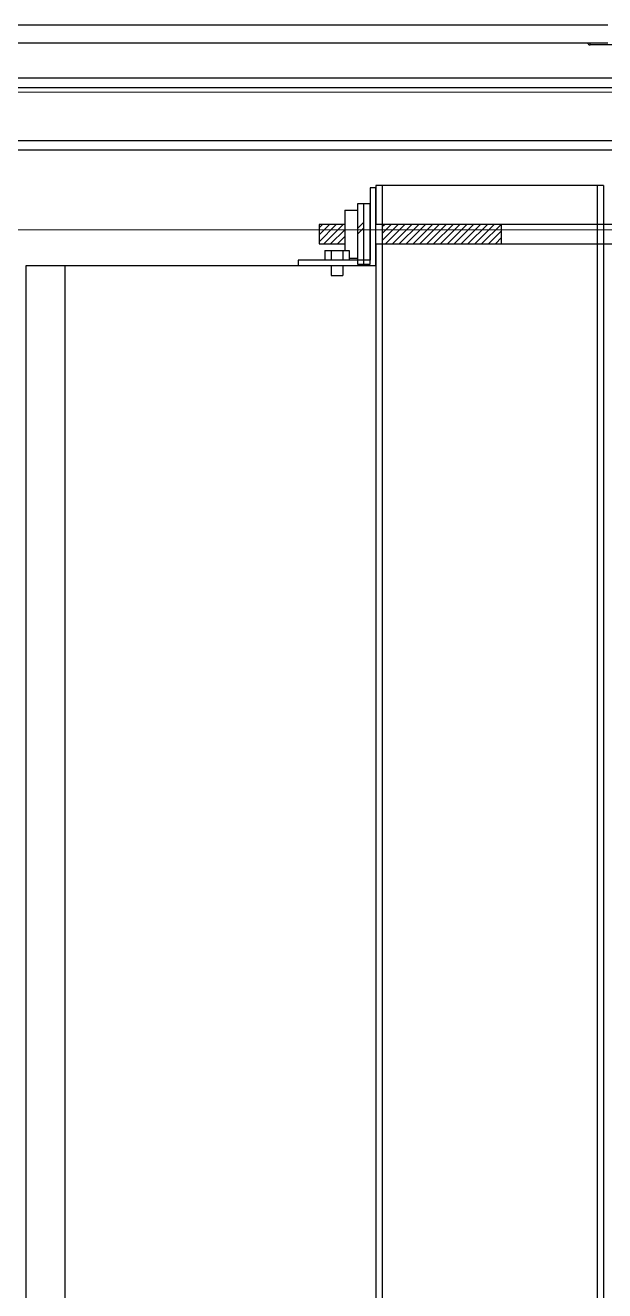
# Model space of a CAD drawing. Header units: feet. Extents: x 0.3 to 98.5, y -18.6 to 31.5.
# Drawn here: x 82.818 to 83.599, y 5.114 to 6.819 of the extents above; entities that cross this region are included whole.
import ezdxf

# ---------------------------------------------------------------- set-up
doc = ezdxf.new("R2010")
doc.units = ezdxf.units.FT
doc.header["$MEASUREMENT"] = 0
doc.linetypes.add('HIDDEN2', pattern=[0.1875, 0.125, -0.0625])
for name, color, linetype in [('ATI CENTER SUPPORT', 7, 'Continuous'), ('E-COMB-BOX', 42, 'Continuous'), ('S-BEAM', 7, 'Continuous'), ('S-BOLT', 93, 'Continuous'), ('S-STEL-ANGL', 3, 'Continuous')]:
    doc.layers.add(name, color=color, linetype=linetype)

msp = doc.modelspace()

# ---------------------------------------------------------------- hatches: boundary and pattern name
at = {"layer": 'S-BOLT'}
h = msp.add_hatch(dxfattribs=at)
h.set_pattern_fill('ANSI31', color=256, scale=0.052295)
h.set_pattern_definition([(45, (86.143294, 4.6125006), (-0.004622241, 0.004622241), [])])
h.paths.add_polyline_path([(83.29908, 6.55067), (83.45988, 6.55067), (83.45988, 6.52453), (83.29908, 6.52453)])
h.paths.add_polyline_path([(83.21405, 6.55067), (83.24867, 6.55067), (83.24867, 6.52453), (83.21405, 6.52453)])

# ---------------------------------------------------------------- linework, layer by layer
at = {"color": 7, "linetype": 'Continuous', "lineweight": 25}
for p, q in [((83.57905, 6.79254), (83.57905, 6.79456)), ((83.60939, 6.79254), (83.57905, 6.79254)), ((78.42306, 6.74803), (84.51013, 6.74803)), ((81.84273, 6.65091), (83.62153, 6.65091))]:
    msp.add_line(p, q, dxfattribs=at)
at = {"color": 8, "linetype": 'Continuous', "lineweight": 25}
for p, q in [((81.84273, 6.73508), (83.62153, 6.73508)), ((81.84273, 6.66386), (83.62153, 6.66386))]:
    msp.add_line(p, q, dxfattribs=at)
at = {"color": 7, "linetype": 'Continuous', "lineweight": 25}
msp.add_arc((83.57905, 6.79618), 0.00364, 206.3878, 270, dxfattribs=at)
at = {"layer": 'ATI CENTER SUPPORT', "color": 1}
for p, q in [((83.60292, 6.81884), (81.86134, 6.81884)), ((83.60292, 6.79456), (81.86134, 6.79456))]:
    msp.add_line(p, q, dxfattribs=at)
at = {"layer": 'ATI CENTER SUPPORT', "color": 8, "linetype": 'Continuous', "lineweight": 15}
for p, q in [((81.12677, 6.72878), (83.30461, 6.72878)), ((83.29977, 6.72878), (84.51387, 6.72878)), ((81.12677, 6.54322), (83.22773, 6.54322)), ((83.11353, 6.54322), (83.12728, 6.54322)), ((83.2264, 6.54322), (84.51387, 6.54322))]:
    msp.add_line(p, q, dxfattribs=at)
at = {"layer": 'E-COMB-BOX'}
for points in [[(83.29045, 4.92627), (82.81979, 4.92627), (82.81979, 6.49511), (83.29045, 6.49511)], [(82.87209, 4.92627), (82.87209, 6.49511)], [(83.29045, 6.49511), (83.29045, 4.92627)]]:
    msp.add_lwpolyline(points, dxfattribs=at)
at = {"layer": 'S-BEAM'}
for p, q in [((83.59716, 6.60297), (83.29045, 6.60297)), ((83.29045, 6.60297), (83.29045, 6.55067)), ((83.29908, 6.60297), (83.29908, 6.55067)), ((83.58853, 6.60297), (83.58853, 6.55067)), ((83.59716, 6.60297), (83.59716, 6.55067)), ((83.29045, 6.52453), (83.29045, 4.92627)), ((83.29908, 6.52453), (83.29908, 4.89685)), ((83.58853, 6.52453), (83.58853, 4.89685)), ((83.59716, 6.52453), (83.59716, 4.89685))]:
    msp.add_line(p, q, dxfattribs=at)
at = {"layer": 'S-BEAM', "linetype": 'HIDDEN2'}
for p, q in [((83.29908, 6.55067), (83.29908, 6.52453)), ((83.58853, 6.55067), (83.58853, 6.52453)), ((83.59716, 6.55067), (83.59716, 6.52453))]:
    msp.add_line(p, q, dxfattribs=at)
at = {"layer": 'S-BOLT'}
for p, q in [((83.24867, 6.56982), (83.24867, 6.51546)), ((83.24867, 6.56982), (83.26582, 6.56982)), ((83.26582, 6.54523), (83.27446, 6.55347)), ((83.26582, 6.5376), (83.27446, 6.54585)), ((83.25449, 6.50538), (83.26582, 6.50538)), ((83.26582, 6.4969), (83.28309, 6.4969))]:
    msp.add_line(p, q, dxfattribs=at)
for points in [[(83.28309, 6.5783), (83.26582, 6.5783), (83.26582, 6.4969)], [(83.27446, 6.4969), (83.27446, 6.5783)], [(83.28309, 6.4969), (83.28309, 6.5783)], [(83.24867, 6.55067), (83.21405, 6.55067), (83.21405, 6.52453), (83.24867, 6.52453)], [(83.61349, 6.55067), (83.29032, 6.55067), (83.29032, 6.52453), (83.61349, 6.52453)], [(83.45988, 6.52453), (83.45988, 6.55067)]]:
    msp.add_lwpolyline(points, dxfattribs=at)
at = {"layer": 'S-STEL-ANGL'}
for p, q in [((83.22181, 6.51546), (83.25449, 6.51546)), ((83.22181, 6.51546), (83.22181, 6.50238)), ((83.23031, 6.51546), (83.23031, 6.50238)), ((83.246, 6.51546), (83.246, 6.50238)), ((83.25449, 6.51546), (83.25449, 6.50238)), ((83.23031, 6.49511), (83.23031, 6.48204)), ((83.246, 6.49511), (83.246, 6.48204)), ((83.23031, 6.48204), (83.246, 6.48204))]:
    msp.add_line(p, q, dxfattribs=at)
at = {"layer": 'S-STEL-ANGL', "flags": 128}
msp.add_lwpolyline([(83.29045, 6.5997), (83.28309, 6.5997), (83.28309, 6.50243), (83.18586, 6.50243), (83.18586, 6.49511), (83.29045, 6.49511), (83.29045, 6.5997)], dxfattribs=at)

doc.saveas('drawing.dxf')
